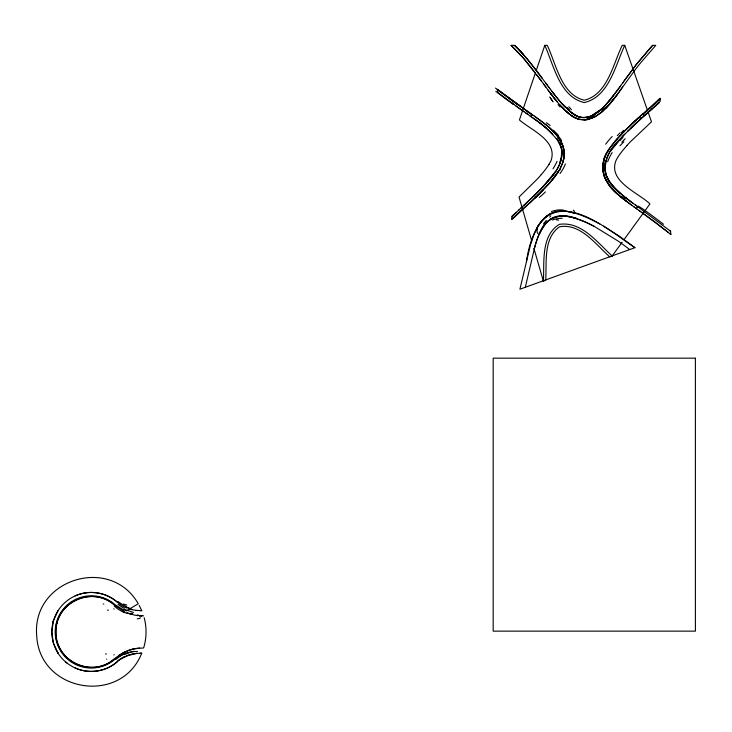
<?xml version="1.0" encoding="UTF-8"?>
<svg xmlns="http://www.w3.org/2000/svg" width="732" height="732" viewBox="0 0 732 732"><rect width="100%" height="100%" fill="white"/><g stroke="black" fill="none" stroke-linecap="round" stroke-linejoin="round"><path stroke-width="1.1" d="M564.079 157.572L562.716 162.907L560.2 168.387M58.13 610.47L53.344 620.965L51.798 631.917L53.344 642.87L58.13 653.374L57.435 652.249M114.823 605.346C93.76 584.841 54.443 602.564 55.852 631.917C54.443 661.28 93.76 678.994 114.823 658.489A35.447 35.447 0 0 1 65.761 656.485A35.447 35.447 0 0 1 65.761 607.386A35.447 35.447 0 0 1 114.823 605.382L124.696 611.897L123.973 612.327M603.616 226.188L619.446 236.28L634.928 247.672L519.912 289.232L530.444 244.936L534.104 234.185L537.471 227.121L537.142 227.744M526.436 261.653C529.309 239.95 541.076 204.411 569.542 211.905M609.289 148.834C596.873 163.648 604.138 185.123 619.107 195.444M52.979 622.337L53.344 620.965M56.913 623.316L57.242 622.09M534.872 246.519L525.311 287.283M535.595 72.376L519.418 119.938C531.139 130.177 557.253 140.388 551.269 159.951A28.749 28.749 0 0 1 550.556 161.488L549.055 164.215M536.336 70.217L544.791 45.347L547.28 45.347C555.991 63.519 561.16 94.812 584.282 100.202C607.533 94.785 613.187 63.602 622.246 45.347L624.744 45.347L647.353 109.965M624.744 45.347C615.392 65.175 609.015 96.908 584.282 102.553C559.669 96.935 553.776 65.111 544.791 45.347M603.708 159.686C608.466 147.05 618.238 137.332 627.626 127.972M538.468 235.914L540.774 230.928M534.918 246.538A95.069 95.069 0 0 1 539.338 233.737L544.818 224.55M539.091 233.06L539.393 233.764L539.795 232.886M539.402 233.755L539.649 233.206A53.683 53.683 0 0 1 541.332 229.875L546.228 222.848L551.379 218.529M136.692 653.374L141.743 653.209C120.917 705.822 39.217 692.088 36.71 635.568C31.677 579.36 110.312 554.764 138.256 603.763L126.206 610.982M539.923 232.611C544.928 217.322 562.386 212.289 576.166 218.484A116.736 116.736 0 0 1 594.146 226.417M605.428 155.44L610.131 147.617L617.543 138.421M536.94 228.137C540.179 222.006 544.837 216.297 551.214 213.332L546.401 216.288L542.055 220.488M537.169 227.689L537.242 228.851M537.645 226.829L538.404 225.566M537.764 226.636L538.23 225.859M559.083 170.318L552.907 179.02M538.368 225.612C562.725 189.085 610.836 231.861 634.928 247.672M558.306 171.562L550.281 182.149L539.228 193.943M610.561 151.149L622.969 136.006M555.442 171.636L542.394 187.355M620.709 85.726L611.732 97.914L603.507 107.22M620.48 86.047L623.069 82.396M554.179 173.466C560.822 165.112 565.013 153.08 559.166 143.161M624.012 81.069L636.318 64.462L650.291 47.946L652.615 45.357L655.771 45.347L640.893 62.513A275.168 275.168 0 0 0 635.349 69.531L615.466 96.953L605.62 108.428M619.565 87.346L620.251 86.376M622.593 83.064L636.318 64.462L652.615 45.357M622.63 87.081C611.705 102.251 594.997 128.146 573.202 116.809C569.066 114.293 565.516 110.925 562.203 107.412M619.327 87.675L617.945 89.615M530.92 116.553L532.283 114.65M617.707 89.945L606.224 104.401M533.893 248.368L543.391 281.125L545.715 280.274C546.822 262.825 543.071 238.229 559.55 226.801C580.458 222.885 595.912 244.689 609.756 256.868L612.153 255.99L622.099 242.283M624.085 239.547L649.934 203.908C638.423 192.708 607.441 181.252 616.106 160.317A35.447 35.447 0 0 1 616.994 158.643L618.805 155.706A94.016 94.016 0 0 1 627.068 145.476M553.767 174.042L552.715 175.442M616.728 95.261L608.978 104.859L601.576 112.161M613.974 146.354C605.41 155.742 601.036 170.73 609.564 181.582M613.645 95.444L612.858 96.478M544.498 224.971L545.322 223.91M552.276 176.019L550.318 178.48M612.437 97.017L609.106 101.117M619.876 139.336C605.639 151.451 598.264 174.436 614.734 188.051M614.706 145.43L617.607 141.917A155.504 155.504 0 0 1 622.612 136.381L624.725 134.185M552.257 179.816L550.308 182.14M549.86 179.02L548.79 180.301M548.323 180.841L544.901 184.684M614.843 141.532L625.64 129.921L636.3 119.774M608.045 102.352C600.954 110.596 589.965 120.835 578.06 116.571M549.018 183.622L549.659 182.89M545.77 223.379L550.4 219.161A18.611 18.611 0 0 1 555.853 216.599L558.187 216.086A21.246 21.246 0 0 1 560.52 215.849L563.841 215.876M627.022 145.43L627.672 144.716A172.889 172.889 0 0 1 630.618 141.578L651.498 121.814L648.104 112.115M606.05 104.585C598.227 114.247 583.322 122.839 572.186 113.314M544.388 185.242L534.058 195.728M620.096 135.621L620.846 134.825M623.142 135.823L638.167 121.256M543.464 189.634L541.598 191.555M540.619 189.195L541.067 188.737M540.234 189.597L538.944 190.896M511.586 219.124A25.281 0.668 -43 0 1 530.599 202.279C545.184 186.779 570.731 168.589 562.258 144.241C559.12 136.957 553.474 131.12 547.518 126.05M623.097 132.492L631.506 124.248M541.177 191.985L539.978 193.193M538.459 191.4L533.463 196.313M539.219 193.953L538.194 194.968M538.761 194.401L536.867 196.277M627.461 131.421L637.718 121.668M535.824 193.998L544.59 185.022A155.504 155.504 0 0 0 549.531 179.431C558.452 170.144 566.284 154.415 559.12 143.069M537.874 195.288L537.27 195.865M535.87 197.237L536.739 196.386M535.129 194.685L528.87 200.678M603.26 107.458L594.988 114.055M536.016 197.1L534.47 198.592M628.074 127.542L632.247 123.543M533.82 195.956L531.139 198.528M535.787 197.32L535.055 198.024M532.301 197.411L531.734 197.96M534.195 198.857L512.043 219.472L511.723 216.571L512.409 215.931M631.103 127.871L648.085 112.252M530.984 198.674L518.732 210.093M528.431 201.08L527.186 202.252M632.137 123.653L635.651 120.368M632.741 123.086L659.99 98.28L660.227 101.263L651.873 108.848M526.857 202.563L525.302 204.008M524.862 204.429L523.398 205.774M513.535 214.888L514.889 213.634M522.337 206.763L520.608 208.364M512.867 215.51L513.773 214.668M512.171 216.15L513.077 215.309M515.346 213.213L519.546 209.343M514.678 213.835L516.261 212.371M636.19 119.874L640.07 116.333M638.597 120.853L639.777 119.774M636.675 119.426L638.066 118.154L641.543 117.513L640.555 119.069M638.697 120.762L641.076 118.593M641.58 118.126L642.394 117.385M640.344 116.077L642.595 114.036L644.197 115.757L644.663 115.336M642.723 117.093L644.38 115.592M603.397 110.55L595.436 116.516L587.54 119.59M646.264 113.89L644.517 115.473M645.24 114.823L645.816 114.302M647.957 112.371L650.08 110.459M652.203 108.556L646.768 113.433M636.099 208.391L637.911 206.799M119.7 659.752L128.054 655.286L136.5 653.392M117.971 656.86L124.898 653.283L133.938 651.306M118.895 655.296L119.783 654.701M594.933 116.8L586.881 119.709M122.601 653.017L128.988 650.181L135.722 648.479M124.101 657.016L130.497 654.518L137.177 653.328M123.983 652.285L131.733 649.339L139.583 648.049M124.138 654.655L131.842 651.764L137.415 651.389M551.269 213.305L555.945 211.749M75.085 595.885C88.938 589.571 106.149 592.179 117.504 602.317C120.277 604.76 123.479 606.718 126.91 608.1M75.085 667.95C88.938 674.273 106.149 671.656 117.504 661.527A39.501 39.501 0 0 1 63.492 659.962A39.501 39.501 0 0 1 61.58 605.959A39.501 39.501 0 0 1 115.345 600.569A39.427 39.427 0 0 1 117.504 602.317M84.894 592.92L85.708 592.792M97.749 670.915L97.246 670.997M556.924 211.548L565.918 211.356M135.978 648.442L143.637 647.976C146.647 638.222 146.83 627.626 144.195 617.762M560.355 215.849L566.522 216.169L573.604 217.697M541.351 81.051L524.533 59.374L511.101 45.347L514.587 45.347L523.133 54.168L533.939 67.298L550.656 89.615M139.217 605.437L141.743 610.625L135.722 610.36M141.743 610.625L139.098 610.616M143.646 615.859L135.036 615.237L127.066 612.94L131.303 614.377M140.087 653.209L141.734 653.209M141.185 615.85L141.926 615.859L140.425 615.832M563.338 211.155L563.85 211.182M563.539 215.858L571.719 217.203M137.451 610.525L136.71 610.47M564.354 211.219C576.99 212.298 588.665 218.099 599.691 223.955M136.298 610.424L131.12 609.491M137.616 615.621L137.113 615.557M570.127 212.024L573.87 213.222M133.508 612.446L124.879 609.546M131.513 609.591L129.482 609.024M572.442 217.386L582.343 220.762A132.931 132.931 0 0 1 594.183 226.344L617.954 240.956A310.944 310.944 0 0 1 629.703 249.557M573.019 217.541L576.176 218.484L575.874 217.788M573.797 217.761L574.364 217.926M574.977 218.099L575.471 218.264M563.073 104.905L571.5 112.81L578.756 116.809A15.043 13.569 0.6 0 0 586.762 117.358M577.237 116.242L577.996 116.544M123.854 610.149L115.263 604.852A36.133 36.133 0 0 0 65.258 606.892A36.133 36.133 0 0 0 65.258 656.943A36.133 36.133 0 0 0 115.263 658.983A21.869 8.866 -39.8 0 1 123.745 653.31M576.551 115.94L568.169 110.01M574.593 117.587L578.756 119.252A19.435 17.083 0.2 0 1 575.425 118.035L570.393 114.915M574.034 117.294C557.885 106.698 548.195 89.176 536.382 74.38M534.506 119.087L535.98 120.13M525.558 112.792L529.858 115.812M524.377 109.086L532.539 114.833M523.38 111.255L527.955 114.466M529.675 115.683L531.588 117.029M522.255 107.586L525.375 109.791M531.963 114.421L535.119 116.644M521.76 110.12L523.938 111.648M531.496 116.964L533.271 118.209M520.726 106.506L523.298 108.327M534.351 116.104L546.877 125.511M519.921 108.812L521.925 110.23M532.942 117.98L535.266 119.636M520.909 109.516L515.923 105.957M521.248 106.872L497.357 89.258L497.723 92.488L516.252 106.195M535.888 117.193L538.267 118.895M533.838 118.611L534.561 119.124M518.311 104.786L519.94 105.948M517.231 106.89L519.125 108.245M535.037 119.472L535.842 120.048M497.403 89.633L532.246 114.704M535.659 119.911L537.517 121.256M536.282 120.359L536.895 120.807M635.449 205.024L636.611 205.866M636.373 205.692L670.594 231.266L670.86 234.542M635.852 208.208L641.79 212.5M640.537 211.594L638.78 210.322M635.733 205.235L631.35 202.05M630.764 204.521L634.461 207.202M641.25 212.106L657.373 224.01M633.573 206.561L636.813 208.895M539.045 119.453L540.097 120.222M632.485 202.874L633.308 203.469M644.169 214.22L642.696 213.158M537.389 121.164L537.855 121.503M632.091 202.59L632.576 202.947M630.215 204.118L628.66 202.984M646.329 215.794L644.691 214.604M631.991 205.418L622.767 198.482M537.38 121.146L538.752 122.162M646.896 216.215L648.671 217.514M631.332 202.032L630.38 201.337M631.451 202.114L629.831 200.925M537.928 121.549L538.606 122.052M630.737 201.593L627.406 199.113M540.161 120.268L541.085 120.963M650.547 218.895L649.284 217.962M628.697 203.011L627.818 202.361M538.514 121.979L540.518 123.479M629.529 200.705L623.133 195.755M651.187 219.371L655.241 222.4M627.416 202.069L627.91 202.425M539.127 122.436L544.141 126.307L539.777 122.921M628.276 199.772L628.889 200.229M627.306 201.977L625.521 200.632M571.701 112.948L560.136 101.565M541.808 121.503C551.654 129.07 562.405 138.375 564.18 151.396A20.807 17.568 -79.8 0 1 564.308 154.205A21.795 18.492 -79.6 0 1 562.78 162.577M655.945 222.931L662.524 227.963M627.672 199.305L626.253 198.226M626.098 201.071L625.375 200.522M658.095 224.559L670.851 234.45L669.67 233.526M541.158 123.964L541.881 124.522M627.196 198.948L624.579 196.917M67.298 663.302L65.734 662.039M663.274 228.54L665.553 230.305M624.872 200.138L624.103 199.543M626.052 198.07L623.71 196.222M624.707 200.01L622.218 198.043M666.321 230.9L668.499 232.602M542.229 124.788L542.824 125.254M669.634 230.507L670.594 231.266M569.706 114.402L565.388 110.633M624.369 196.752L616.591 189.945M543.373 125.694L551.864 133.306M623.582 199.131C615.63 192.736 607.468 185.425 603.9 175.552M619.4 195.7L622.475 198.244M623.49 196.039L619.043 192.251M621.944 197.823L620.827 196.899M544.526 126.618L546.09 127.926M544.672 126.737L545.294 127.258M620.507 196.643L609.244 185.187M545.935 127.789L546.575 128.338M548.131 126.572L548.844 127.194M547.216 128.896L556.393 138.687M620.279 193.349L614.294 187.566L609.765 181.884M549.457 127.743L554.042 132.19M618.76 191.994L615.118 188.444M511.101 45.347L521.532 55.907L533.967 71.196M550.574 132.007L551.754 133.206M517.606 48.275L514.587 45.347A114.485 114.485 0 0 1 517.606 48.275L527.598 59.365L540.042 75.35M565.516 107.458L563.512 105.371M612.153 255.99C597.55 242.722 581.492 220.991 559.321 224.367C540.692 235.75 544.434 262.376 543.391 281.125M563.732 108.995L560.099 105.097M615.905 189.249L609.966 182.177L606.279 175.204M552.138 133.599L552.889 134.404M563.192 105.015L561.929 103.624M554.7 132.904C559.66 138.33 563.786 145.028 564.281 152.53M561.59 103.249L560.922 102.48M560.584 102.096L556.1 96.661M557.162 101.693L554.316 98.198M556.21 100.54L556.896 101.364M557.061 97.859L559.111 100.357A137.726 137.726 0 0 0 562.569 104.347M555.378 99.506L555.808 100.037M556.704 97.42L554.206 94.263M554.957 98.994L551.086 94.062M553.785 97.521L554.161 97.996M555.817 96.304L554.984 95.251M553.41 97.045L551.535 94.648M555.085 95.38L554.463 94.584M553.959 93.943L554.344 94.437M553.374 93.193L554.124 94.154M553.255 93.028L553.657 93.55M551.461 90.695L553.328 93.12M553.035 92.735L552.212 91.674M551.452 94.556L550.391 93.156M551.132 94.135L548.085 90.109M551.891 91.253L550.373 89.249M549.613 88.243L548.14 86.266M540.774 76.329L542.247 78.315M545.962 83.338L547.444 85.333M543.473 83.915L545.788 87.044M608.31 183.906L608.768 184.546M556.247 138.485L558.772 142.42M61.534 651.169L60.902 650.172M606.581 181.243L604.174 176.284L602.756 170.959M558.516 141.971L558.818 142.511M605.995 174.362L605.062 170.556M531.679 240.718L519.025 197.036L537.489 178.873A152.695 152.695 0 0 0 541.296 174.628M128.795 608.091A23.946 7.347 34.8 0 1 126.325 607.139M128.64 607.88A24.019 7.265 34.5 0 1 126.197 606.929M130.205 608.548A27.633 7.229 31.7 0 1 128.594 608.027M125.657 610.241A22.18 6.817 34.8 0 1 123.379 609.372M126.188 606.471A17.312 6.314 38 0 1 118.062 601.521M117.468 661.481A15.006 7.1 -41.5 0 1 119.682 659.688M117.33 661.316A15.582 7.384 -41.5 0 1 122.244 657.775A17.65 7.704 -40.9 0 1 124.165 656.732M132.803 654.188A45.96 3.504 -13.8 0 1 130.9 654.847M106.57 659.166A45.96 1.016 -4.8 0 1 106.845 659.139M115.189 658.901A13.844 6.588 -41.6 0 1 117.944 656.741M127.322 613.48A25.721 10.056 39.2 0 1 124.87 612.437M140.544 617.753A37.433 9.662 31.5 0 1 137.232 618.842M137.753 614.898A47.8 5.71 19.3 0 1 139.876 616.298M108.4 610.195A48.971 1.116 5 0 1 107.384 610.113M132.675 613.608A48.568 3.44 12.8 0 1 130.589 613.306M133.471 649.11A49.026 3.413 -12.9 0 1 131.687 649.677M105.618 653.941A49.026 1.007 -4.5 0 1 106.433 653.877M119.783 654.747A22.289 9.781 -41 0 1 122.592 653.054M114.942 658.626A20.222 9.232 -41.4 0 1 118.941 655.497M124.586 612.675A21.905 10.468 41.5 0 1 114.238 606.087M130.598 608.933A45.96 3.532 13.9 0 1 132.465 609.591M103.825 604.065A45.832 0.824 4 0 1 103.258 604.028M126.819 605.007A34.468 4.557 20.5 0 1 123.342 604.028M113.789 608.878A42.895 3.029 18.7 0 1 114.238 609.051M124.367 608.384A17.348 5.829 39.4 0 1 118.072 604.403M115.793 659.514A17.056 7.164 -41.5 0 1 124.394 653.978M114.219 654.792A42.886 2.974 -18.6 0 1 113.771 654.957M557.171 138.558A37.085 29.829 -86.7 0 1 559.083 141.432M553.246 130.214A50.92 37.78 85.7 0 1 558.306 135.264M564.216 152.54A20.551 17.33 -79.9 0 1 564.024 157.563M560.538 168.68A40.937 29.06 -74.2 0 1 559.394 170.638M545.386 191.885A52.841 9.937 -55.3 0 1 539.374 197.347M514.02 104.374A30.515 0.952 36.4 0 1 511.174 102.315M513.278 104.401A30.524 1.354 36.7 0 1 495.82 91.335M517.149 104.054A30.506 1.281 36.6 0 1 507.413 96.944M532.109 114.714A30.534 0.878 36.4 0 1 525.997 110.843M518.604 105.317A30.524 1.29 36.7 0 1 495.491 88.078M598.922 110.624A37.918 24.211 -16.3 0 1 592.764 114.659M586.872 119.655A16.836 14.539 0.2 0 1 583.935 119.902A17.065 14.704 0.1 0 0 587.522 119.508M583.688 119.911A16.626 14.53 0.4 0 1 578.774 119.215M565.196 110.678A53.875 25.721 28.9 0 1 563.53 109.022M552.45 100.989A48.303 10.724 39.7 0 1 549.714 96.972M611.842 97.704A22.948 0.814 -50.2 0 1 612.355 97.136M518.787 49.474A152.649 152.649 0 0 1 523.536 54.626M604.037 108.226A51.624 23.625 -26.5 0 1 601.86 110.248M560.09 106.954A54.452 16.461 36.4 0 1 558.031 104.603M553.172 101.794A49.227 11.804 38.9 0 1 550.482 97.978M571.427 109.727A45.228 2.434 48.6 0 1 568.883 106.753M569.304 109.635A53.445 29.893 27.2 0 1 566.943 107.421M595.409 114.521A21.914 19.307 -0.5 0 1 587.018 118.264M619.931 145.824A71.507 7.393 -48.2 0 1 623.838 141.761M604.696 170.62A20.029 18.392 -87.6 0 1 605.492 160.729M604.074 159.841A21.841 18.794 -88.2 0 0 603.095 170.895A22.582 18.575 89.6 0 0 604.193 175.405M602.985 170.922A23.744 20.414 -88.3 0 1 605.831 155.724M605.675 144.167A71.928 52.027 -74.6 0 1 612.172 136.518M617.351 135.685A82.789 31.732 -59.5 0 1 620.068 132.812M621.312 132.739A77.299 19.764 -54.9 0 1 623.655 130.351M660.502 98.82A23.461 0.924 -42.8 0 1 642.65 113.991M659.386 102.562A23.461 0.86 -42.8 0 1 648.085 112.591M557.043 161.342A37.68 23.634 -69.6 0 1 553.008 168.799M561.49 151.579A20.688 17.376 -77.3 0 1 559.577 162.833M559.358 142.859A24.394 21.091 -78.9 0 1 562.332 151.378M554.179 132.062A43.042 34.633 -86.7 0 1 561.6 140.544M546.429 122.72A61.424 28.932 64.4 0 1 550.162 125.547M560.483 143.115A43.115 1.281 39.8 0 1 561.929 144.314M565.424 163.904A35.767 28.951 -78.2 0 1 560.017 173.539M621.843 142.228A81.344 17.623 -52.5 0 1 625.101 138.751M620.022 140.517A86.907 30.168 -57 0 1 622.941 137.341M607.679 161.671A36.737 29.445 -77.3 0 1 612.153 152.622M624.954 199.003A52.521 11.117 50.9 0 1 621.944 196.67M608.493 183.65A36.088 25.4 80.9 0 1 606.791 181.005M638.569 207.284A43.032 1.775 38.3 0 1 663.512 224.267M551.535 211.502A17.65 11.602 -22.6 0 1 563.988 210.258M548.158 221.165A14.869 9.974 -20.5 0 1 560.264 216.26M543.473 223.983A20.688 12.444 -27.2 0 1 546.383 220.451M549.119 164.261A82.03 82.03 0 0 1 541.232 174.573M534.397 248.395A107.439 107.439 0 0 1 538.423 235.896M556.338 219.792A24.074 1.83 9.2 0 1 558.608 220.195M552.376 220.003A15.857 8.473 -14 0 1 562.249 218.246M537.718 233.325A23.278 8.592 -38.5 0 1 537.398 228.677M549.796 217.111A22.335 1.354 -53.2 0 1 550.729 215.849M573.266 210.148A22.28 5.472 -5 0 1 574.4 211.996M567.52 211.502A17.184 0.814 8.1 0 1 566.879 211.438M695.4 358.168L493.176 358.168L493.176 631.14L695.4 631.14L695.4 358.168"/></g></svg>
